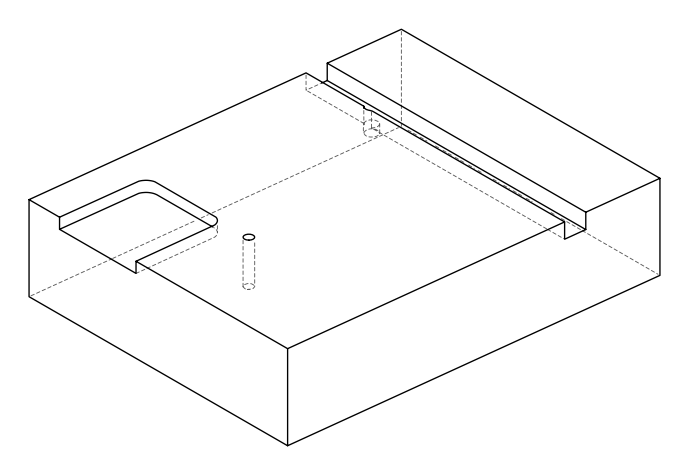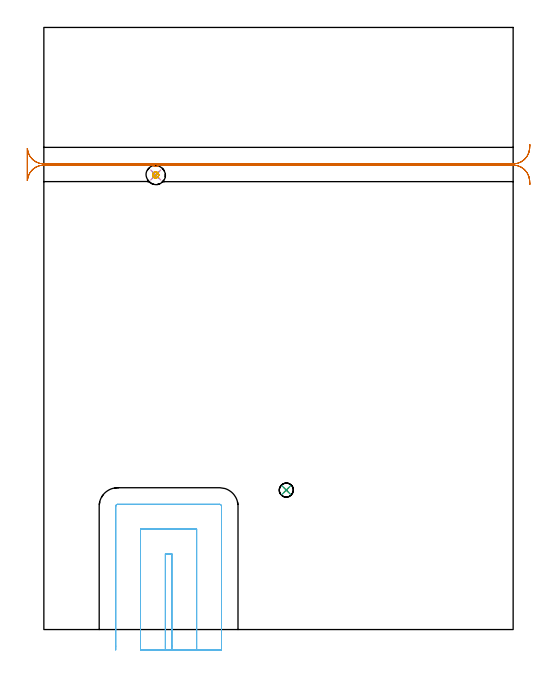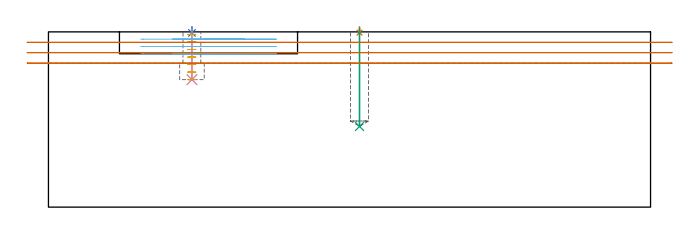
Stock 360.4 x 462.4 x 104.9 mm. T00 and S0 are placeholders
(PLAN: 7 operations, 4 tool changes, 11.4 min)
(1 SPOT_DRILL | STEP1POCKET | NXT0321_9005460120000 | 0.03 min | 1 mm3)
(2 SPOT_DRILL_1 | STEP1POCKET_1 | NXT0321_9005460120000 | 0.03 min | 2 mm3)
(3 DRILL_BLIND_HOLE_INTO_CENTER | STEP1POCKET | UGT0301_220 | 0.24 min | 4957 mm3)
(4 DRILL_BLIND_HOLE_INTO_CENTER_1 | STEP1POCKET_1 | NXT0301_128 | 0.12 min | 3098 mm3)
(5 MILL_ROUGH_BLIND_HOLE_CONTOUR | STEP1POCKET_1 | NXT0201_013 | Spiral | 0.71 min | 1743 mm3)
(6 MILL_SLOT | SLOT_PARTIAL_RECTANGULAR | UGT0201_109 | Follow Part, ap 6.35, ae 75% | 5.27 min | 150960 mm3)
(7 MILL_RECTANGULAR_SLOT | SLOT_RECTANGULAR | UGT0201_109 | Follow Part, ap 6.35, ae 75% | 5.02 min | 174387 mm3)
(TOOL NXT0321_9005460120000 | NC Spot Drill, 142deg, 12mm, Carbide, Uncoated | D12 PA142 FL30 Z2)
(TOOL UGT0301_220 | Twist Drill 10.8 mm | D10.8 PA118 FL92 Z2)
(TOOL NXT0301_128 | Carbide Drill 12mm [861.1-1200-036A1-GP GC34] | D12 PA150 FL37.4 Z2)
(TOOL NXT0201_013 | ENDMILL 10mm | D10 FL30 Z4)
(TOOL UGT0201_109 | End Mill 25.4 mm | D25.4 FL25 Z2)
(OP 1 SPOT_DRILL)
G17 G21 G94 G90
T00 M6
G54
G17 G0 G90 X186.2 Y107.1 S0 M3
G43 Z114.9 H0
G94 G81 G98 Z104.435 F250. R107.9
G80
M5
M2
(OP 2 SPOT_DRILL_1)
G17 G21 G94 G90
T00 M6
G54
G17 G0 G90 X85.9 Y349.1 S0 M3
G43 Z114.9 H0
G94 G81 G98 Z104.267 F250. R107.9
G80
M5
M2
(OP 3 DRILL_BLIND_HOLE_INTO_CENTER)
G17 G21 G94 G90
T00 M6
G54
G17 G0 G90 X186.2 Y107.1 S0 M3
G43 Z114.9 H0
G94 G81 G98 Z48.3 F250. R106.9
G80
M5
M2
(OP 4 DRILL_BLIND_HOLE_INTO_CENTER_1)
G17 G21 G94 G90
T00 M6
G54
G17 G0 G90 X85.9 Y349.1 S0 M3
G43 Z114.9 H1
G94 G81 G98 Z76.3 F250. R106.9
G80
M5
M2
(OP 5 MILL_ROUGH_BLIND_HOLE_CONTOUR)
G17 G21 G94 G90
T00 M6
G54
G17 G0 G90 X85.9 Y349.1 S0 M3
G43 Z114.9 H0
Z103.386
G94 G3 X86.103 Y351.247 R1.083 F250.
X83.592 Y349.54 R2.147
X85.46 Y346.792 R2.35
X83.592 Y349.54 R-2.35
X84.526 Y348.166 R1.175
X85.9 Y349.1 R1.175
G0 Z98.871
G3 X86.103 Y351.247 R1.083
X83.592 Y349.54 R2.147
X85.46 Y346.792 R2.35
X83.592 Y349.54 R-2.35
X84.526 Y348.166 R1.175
X85.9 Y349.1 R1.175
G0 Z94.357
G3 X86.103 Y351.247 R1.083
X83.592 Y349.54 R2.147
X85.46 Y346.792 R2.35
X83.592 Y349.54 R-2.35
X84.526 Y348.166 R1.175
X85.9 Y349.1 R1.175
G0 Z89.843
G3 X86.103 Y351.247 R1.083
X83.592 Y349.54 R2.147
X85.46 Y346.792 R2.35
X83.592 Y349.54 R-2.35
X84.526 Y348.166 R1.175
X85.9 Y349.1 R1.175
G0 Z85.329
G3 X86.103 Y351.247 R1.083
X83.592 Y349.54 R2.147
X85.46 Y346.792 R2.35
X83.592 Y349.54 R-2.35
X84.526 Y348.166 R1.175
X85.9 Y349.1 R1.175
G0 Z80.814
G3 X86.103 Y351.247 R1.083
X83.592 Y349.54 R2.147
X85.46 Y346.792 R2.35
X83.592 Y349.54 R-2.35
X84.526 Y348.166 R1.175
X85.9 Y349.1 R1.175
G0 Z76.3
G3 X86.103 Y351.247 R1.083
X83.592 Y349.54 R2.147
X85.46 Y346.792 R2.35
X83.592 Y349.54 R-2.35
X84.526 Y348.166 R1.175
X85.9 Y349.1 R1.175
G0 Z114.9
M5
M2
(OP 6 MILL_SLOT)
G17 G21 G94 G90
T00 M6
G54
G17 G0 G90 X98.3 Y-15.7 S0 M3
G43 Z114.9 H0
Z100.533
G94 G1 Y-12.7 F250.
Y58.1 F500.
X93.3
Y-12.7
Y-15.7 F250.
X117.35
Y-12.7
Y77.15 F500.
X74.25
Y-12.7
Y-15.7 F250.
X136.4
Y-12.7
Y94.7 F500.
G3 X134.9 Y96.2 R1.5
G1 X56.7
G3 X55.2 Y94.7 R1.5
G1 Y-12.7
Y-15.7 F250.
G0 X98.3 Z96.167
G1 Y-12.7
Y58.1 F500.
X93.3
Y-12.7
Y-15.7 F250.
X117.35
Y-12.7
Y77.15 F500.
X74.25
Y-12.7
Y-15.7 F250.
X136.4
Y-12.7
Y94.7 F500.
G3 X134.9 Y96.2 R1.5
G1 X56.7
G3 X55.2 Y94.7 R1.5
G1 Y-12.7
Y-15.7 F250.
G0 X98.3 Z91.8
G1 Y-12.7
Y58.1 F500.
X93.3
Y-12.7
Y-15.7 F250.
X117.35
Y-12.7
Y77.15 F500.
X74.25
Y-12.7
Y-15.7 F250.
X136.4
Y-12.7
Y94.7 F500.
G3 X134.9 Y96.2 R1.5
G1 X56.7
G3 X55.2 Y94.7 R1.5
G1 Y-12.7
Y-15.7 F250.
G0 Z114.9
M5
M2
(OP 7 MILL_RECTANGULAR_SLOT)
G17 G21 G94 G90
T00 M6
G54
G17 G0 G90 X373.276 Y372.42 S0 M3
G43 Z114.9 H0
Z98.667
G94 G1 X373.07 Y369.428 F250.
G2 X360.4 Y357.6 R12.7 F500.
G1 X0.
G2 X-12.67 Y369.428 R12.7
G1 X-12.7
Y344.872
X-12.67
G2 X0. Y356.7 R12.7
G1 X80.607
G2 X85.9 Y355.545 R12.7
X91.193 Y356.7 R12.7
G1 X360.4
G2 X373.07 Y344.872 R12.7
G1 X373.276 Y341.88 F250.
G0 Y372.42 Z92.433
G1 X373.07 Y369.428
G2 X360.4 Y357.6 R12.7 F500.
G1 X0.
G2 X-12.67 Y369.428 R12.7
G1 X-12.7
Y344.872
X-12.67
G2 X0. Y356.7 R12.7
G1 X80.607
G2 X85.9 Y355.545 R12.7
X91.193 Y356.7 R12.7
G1 X360.4
G2 X373.07 Y344.872 R12.7
G1 X373.276 Y341.88 F250.
G0 Y372.42 Z86.2
G1 X373.07 Y369.428
G2 X360.4 Y357.6 R12.7 F500.
G1 X0.
G2 X-12.67 Y369.428 R12.7
G1 X-12.7
Y344.872
X-12.67
G2 X0. Y356.7 R12.7
G1 X80.607
G2 X85.9 Y355.545 R12.7
X91.193 Y356.7 R12.7
G1 X360.4
G2 X373.07 Y344.872 R12.7
G1 X373.276 Y341.88 F250.
G0 Z114.9
M5
M2
